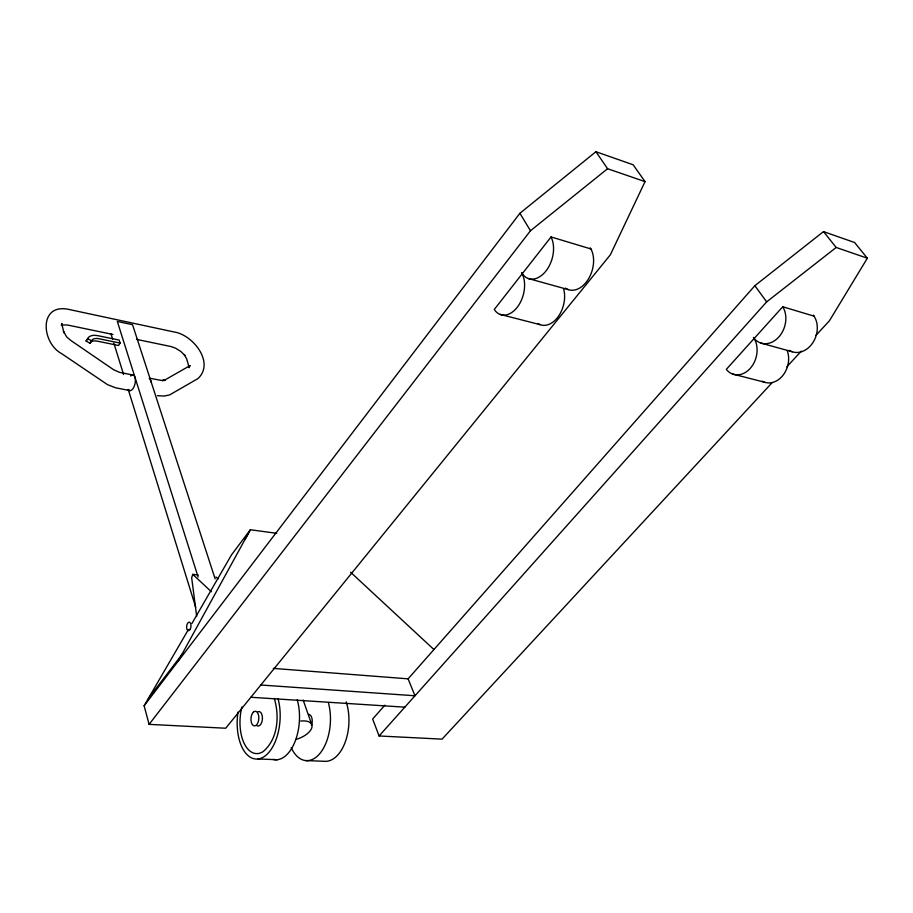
<?xml version="1.0" encoding="UTF-8"?>
<svg xmlns="http://www.w3.org/2000/svg" width="913" height="913" viewBox="0 0 913 913"><rect width="100%" height="100%" fill="white"/><g stroke="black" fill="none" stroke-linecap="round" stroke-linejoin="round"><path stroke-width="1.37" d="M61.605 325.085L61.787 324.115M198.235 574.973L192.769 574.357L191.673 577.746L196.683 616.343M144.117 705.783L519.896 213.288L595.927 151.718L633.165 164.785L645.035 181.63L610.352 254.807L225.705 728.232L149.104 724.363L144.117 705.783L188.363 629.628M178.252 661.035L250.356 529.734L276.707 533.318M245.175 539.172L250.356 529.734L231.503 554.864L191.935 623.476M273.318 668.396L408.1 678.838L754.868 285.689L823.503 231.605L854.591 242.516L867.35 258.208L829.426 320.783L815.868 335.425M86.084 341.006L87.614 338.563A15.567 8.845 31.1 0 1 97.919 335.699L119.169 340.081L120.117 343.083L118.587 345.491L97.303 341.142A11.116 6.334 31.1 0 0 89.942 343.22L86.084 341.006A15.555 8.868 31.1 0 1 88.333 338.803M89.942 343.22L91.471 340.777A11.127 6.323 31.1 0 1 98.832 338.712L120.117 343.083M61.513 324.811L62.073 324.058M148.397 698.513L182.406 653.902M149.104 724.363L530.476 230.749L607.579 168.722L645.035 181.63M384.887 705.167L372.652 719.033L379.1 735.969L442.063 739.142L772.295 382.49M379.1 735.969L766.646 301.872L836.171 247.469L867.35 258.208M782.761 306.734L726.303 369.377A22.129 17.05 -74.1 0 0 750.646 367.893A22.129 17.05 -74.1 0 0 753.442 337.445A22.46 17.473 -71.8 0 0 778.344 337.502A22.46 17.473 -71.8 0 0 782.715 306.745L814.145 316.183M786.812 366.809L801.34 351.117M61.262 325.017L67.288 324.971L112.961 334.478M305.707 760.586L324.183 761.282A38.597 21.958 -86.8 0 0 345.182 742.212A38.597 21.958 -86.8 0 0 346.187 701.869M258.071 758.977L277.392 759.707M250.858 697.27L404.813 707.164M260.833 685.001L414.981 695.774L408.1 678.838M157.435 395.717L164.237 396.048L169.647 394.895L198.041 378.518C215.08 362.529 192.677 334.455 173.755 331.91L69.582 309.587C38.335 302.203 41.245 342.797 61.536 353.571L107.597 384.704L115.734 387.831L130.114 390.616M132.682 374.958L119.443 372.333L113.623 369.742L70.94 340.549L66.717 336.965L63.488 331.419L63.91 332.777L61.696 323.453M149.549 378.21L161.167 380.39L164.888 380.242L162.366 380.641L165.321 379.751L163.918 380.527L189.915 365.679L188.797 366.878L189.79 365.485L189.151 367.688L186.697 358.923L184.426 354.883L184.951 355.556L180.854 351.471L175.718 348.241L171.096 346.563L136.494 339.374M500.164 314.403L540.131 324.663M732.683 374.045L764.261 382.148M528.376 278.545L568.388 289.649M760.757 343.037L792.267 351.779M590.973 248.964L551.053 236.946L494.264 309.484A24.925 16.126 -74.7 0 0 517.637 306.745A24.925 16.126 -74.7 0 0 521.585 272.645A25.324 16.582 -73.3 0 0 545.529 271.526A25.324 16.582 -73.3 0 0 551.007 236.958M87.614 338.563L91.471 340.777M215.982 577.005L218.093 578.922M350.581 572.223L433.858 649.474M192.769 574.357L211.382 591.75M823.503 231.605L836.171 247.469M754.868 285.689L766.646 301.872M595.927 151.718L607.579 168.722M519.896 213.288L530.476 230.749M274.299 698.445C279.64 716.043 278.054 739.268 262.967 751.719A34.443 18.477 -85.9 0 1 244.056 743.148A34.443 18.477 -85.9 0 1 241.899 706.97M303.173 700.088L311.63 724.306M215.148 578.922L132.545 324.708L117.321 321.456L198.121 577.027M110.918 333.633L112.607 339.077M113.874 343.162L123.575 374.478M128.219 389.452L195.702 607.248M300.685 721.053A16.765 8.263 -21.1 0 1 311.858 727.581A16.765 8.263 -21.1 0 1 295.801 739.462M308.64 714.4A7.156 4.006 -86.5 0 1 311.892 718.2A7.156 4.006 -86.5 0 1 311.436 725.344M297.239 699.792A39.51 21.558 -86.1 0 1 294.91 741.881A39.51 21.558 -86.1 0 1 273.135 759.456M328.52 703.193A38.917 21.809 -86.5 0 1 319.835 753.556A38.917 21.809 -86.5 0 1 291.213 747.679M277.997 698.559A39.841 21.387 -85.9 0 1 260.593 758.395A39.841 21.387 -85.9 0 1 237.962 712.14M257.98 711.684A7.315 3.926 -85.9 0 1 262.419 719.067A7.315 3.926 -85.9 0 1 256.975 725.755M149.23 378.256A7.909 3.755 -78.5 0 1 150.953 381.942M130.627 375.973A7.955 3.72 -78.5 0 1 135.113 377.822A7.955 3.72 -78.5 0 1 133.469 387.899A7.955 3.72 -78.5 0 1 128.413 389.509M590.289 247.88A24.834 16.788 -73.1 0 1 588.326 279.195A24.834 16.788 -73.1 0 1 565.432 288.131M563.572 288.645A24.446 16.331 -74.6 0 1 558.163 316.708A24.446 16.331 -74.6 0 1 538.202 323.704M813.392 315.179A22.072 17.541 -71.5 0 1 812.502 343.22A22.072 17.541 -71.5 0 1 789.163 350.295M787.246 350.683A21.752 17.119 -73.9 0 1 782.669 375.7A21.752 17.119 -73.9 0 1 762.229 381.212M253.38 712.14L252.49 713.247A7.327 3.914 -85.9 0 0 253.072 725.367A7.327 3.914 -85.9 0 0 258.836 718.211A7.327 3.914 -85.9 0 0 253.38 712.14M190.303 629A4.268 2.157 -83.4 0 0 189.459 622.21A4.268 2.157 -83.4 0 0 186.663 628.041A4.268 2.157 -83.4 0 0 190.303 629"/></g></svg>
